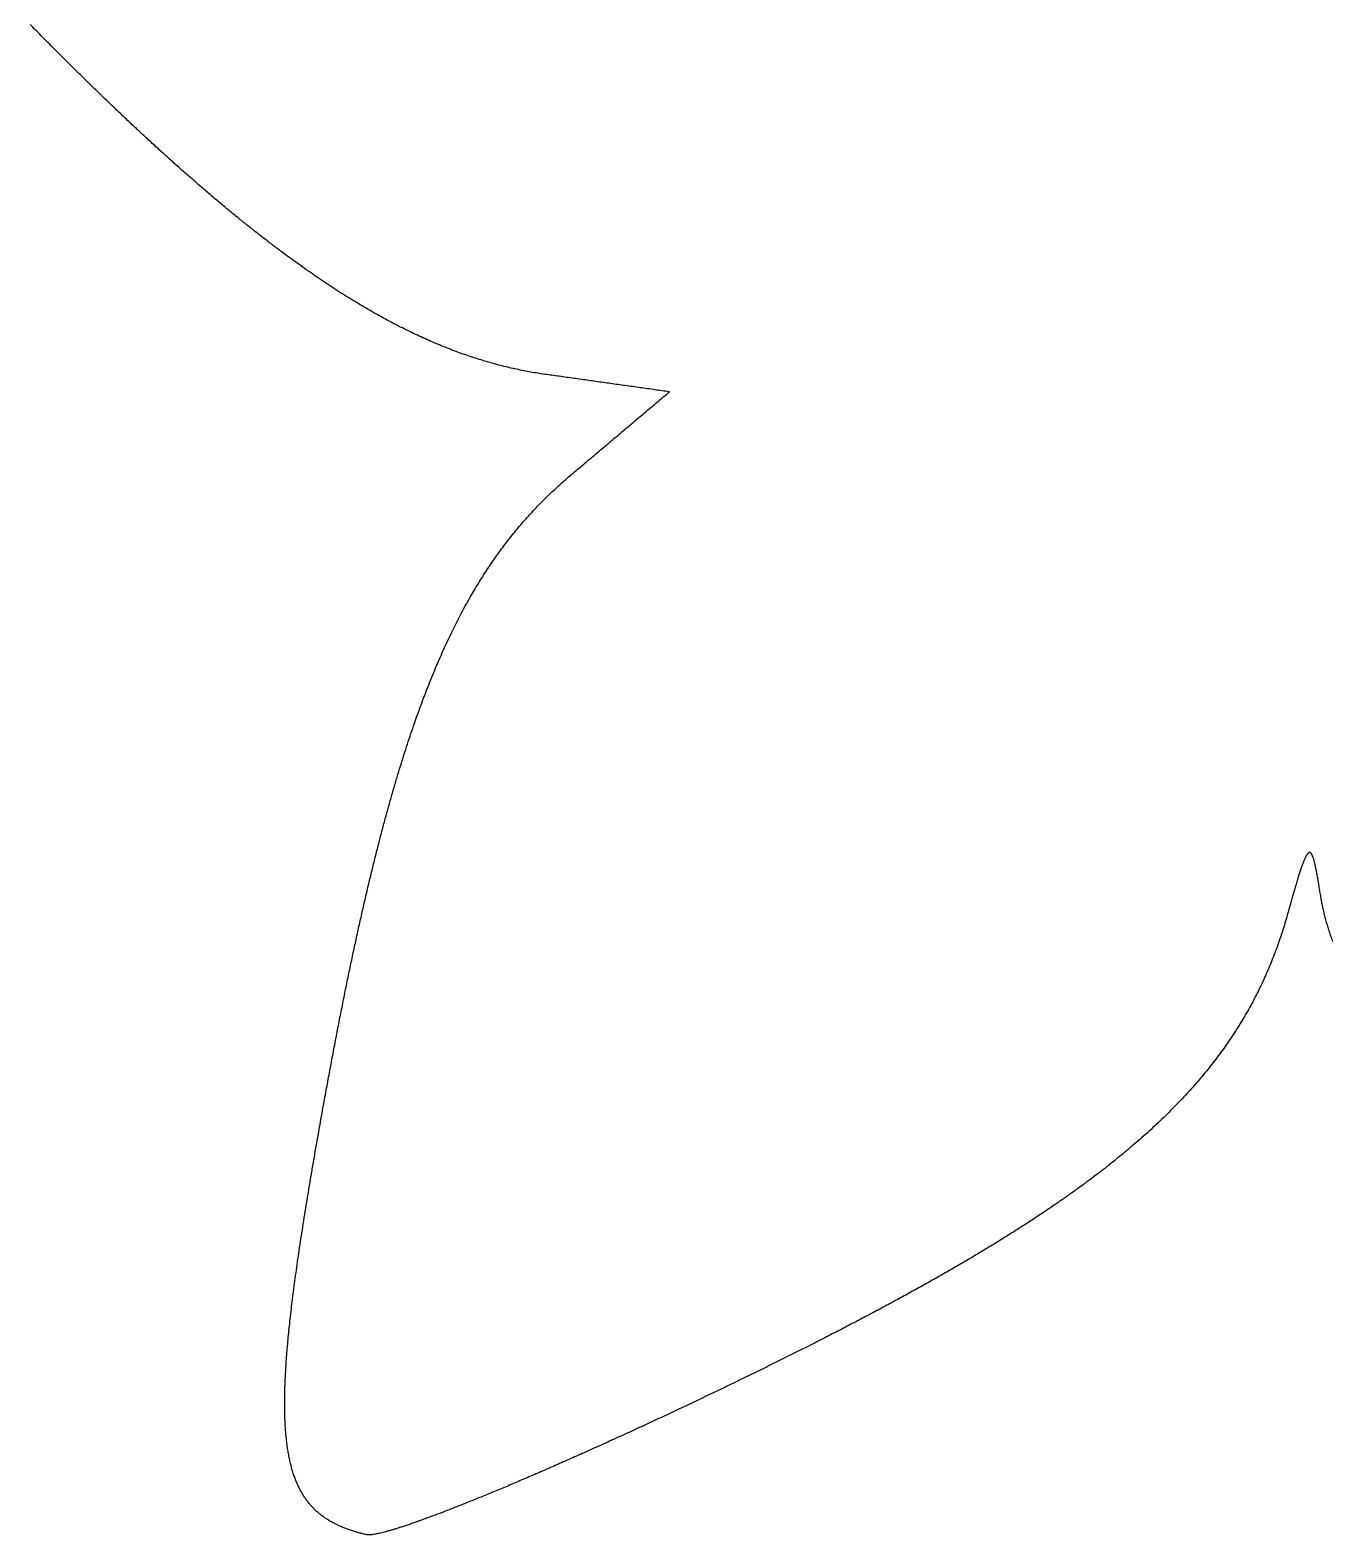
# Model space of a CAD drawing. Extents: x 0.2 to 49.2, y 0.2 to 47.2.
# Drawn here: x 4.56 to 24.72, y 0.65 to 23.95 of the extents above; entities that cross this region are included whole.
import ezdxf

# ---------------------------------------------------------------- set-up
doc = ezdxf.new("R2010")
doc.units = 0
doc.layers.add('Layer_1', color=7, linetype='CONTINUOUS')

msp = doc.modelspace()

# ---------------------------------------------------------------- linework, layer by layer
at = {"layer": 'Layer_1', "color": 7}
msp.add_lwpolyline([(12.942729, 17.070664), (12.966419, 17.090664), (12.990109, 17.110664), (13.013799, 17.130664), (13.037489, 17.150664), (13.061179, 17.170664), (13.084869, 17.190664), (13.108559, 17.210664), (13.132249, 17.230664), (13.155939, 17.250664), (13.179629, 17.270664), (13.203319, 17.290664), (13.227009, 17.310664), (13.250699, 17.330664), (13.274389, 17.350664), (13.298079, 17.370664), (13.321769, 17.390664), (13.345459, 17.410664), (13.369149, 17.430664), (13.392839, 17.450664), (13.416529, 17.470664), (13.440219, 17.490664), (13.463909, 17.510664), (13.487599, 17.530664), (13.511289, 17.550664), (13.534979, 17.570664), (13.558669, 17.590664), (13.582359, 17.610664), (13.606049, 17.630664), (13.629739, 17.650664), (13.653429, 17.670664), (13.677119, 17.690664), (13.700809, 17.710664), (13.724499, 17.730664), (13.748189, 17.750664), (13.771879, 17.770664), (13.795569, 17.790664), (13.819259, 17.810664), (13.842949, 17.830664), (13.866639, 17.850664), (13.890329, 17.870664), (13.914019, 17.890664), (13.937709, 17.910664), (13.961399, 17.930664), (13.985089, 17.950664), (14.008779, 17.970664), (14.032469, 17.990664), (14.056159, 18.010664), (14.079849, 18.030664), (14.103539, 18.050664), (14.127229, 18.070664), (14.150919, 18.090664), (14.174609, 18.110664), (14.198299, 18.130664), (14.221989, 18.150664), (14.245679, 18.170664), (14.269369, 18.190664), (14.293059, 18.210664), (14.316749, 18.230664), (14.340439, 18.250664), (14.364129, 18.270664), (14.387819, 18.290664), (14.411509, 18.310664), (14.435199, 18.330664), (14.458889, 18.350664), (14.430449, 18.354664), (14.402009, 18.358664), (14.373569, 18.362664), (14.345129, 18.366664), (14.316689, 18.370664), (14.288249, 18.374664), (14.259809, 18.378664), (14.231369, 18.382664), (14.202929, 18.386664), (14.174489, 18.390664), (14.146049, 18.394664), (14.117609, 18.398664), (14.089169, 18.402664), (14.060729, 18.406664), (14.032289, 18.410664), (14.003849, 18.414664), (13.975409, 18.418664), (13.946969, 18.422664), (13.918529, 18.426664), (13.890089, 18.430664), (13.861649, 18.434664), (13.833209, 18.438664), (13.804769, 18.442664), (13.776329, 18.446664), (13.747889, 18.450664), (13.719449, 18.454664), (13.691009, 18.458664), (13.662569, 18.462664), (13.634129, 18.466664), (13.605689, 18.470664), (13.577249, 18.474664), (13.548809, 18.478664), (13.520369, 18.482664), (13.491929, 18.486664), (13.463489, 18.490664), (13.435049, 18.494664), (13.406609, 18.498664), (13.378169, 18.502664), (13.349729, 18.506664), (13.321289, 18.510664), (13.292849, 18.514664), (13.264409, 18.518664), (13.235969, 18.522664), (13.207529, 18.526664), (13.179089, 18.530664), (13.150649, 18.534664), (13.122209, 18.538664), (13.093769, 18.542664), (13.065329, 18.546664), (13.036889, 18.550664), (13.008449, 18.554664), (12.980009, 18.558664), (12.951569, 18.562664), (12.923129, 18.566664), (12.894689, 18.570664), (12.866249, 18.574664), (12.837809, 18.578664), (12.809369, 18.582664), (12.780929, 18.586664), (12.752489, 18.590664), (12.724049, 18.594664), (12.695609, 18.598664), (12.667169, 18.602664), (12.638729, 18.606664)], dxfattribs=at)
for points in [[(4.729472, 23.865424), (4.672767, 23.922824), (4.615732, 23.980804), (4.558364, 24.039314)], [(4.898608, 23.694804), (4.842555, 23.751104), (4.786178, 23.808014), (4.729472, 23.865424)], [(5.065802, 23.527424), (5.01039, 23.582724), (4.954661, 23.638474), (4.898608, 23.694804)], [(5.231088, 23.363264), (5.176308, 23.417464), (5.121214, 23.472174), (5.065802, 23.527424)], [(5.394496, 23.202304), (5.340336, 23.255404), (5.285869, 23.309084), (5.231088, 23.363264)], [(5.556059, 23.044524), (5.502509, 23.096624), (5.448656, 23.149184), (5.394496, 23.202304)], [(5.715808, 22.889904), (5.662857, 22.940904), (5.609609, 22.992464), (5.556059, 23.044524)], [(5.873775, 22.738414), (5.821413, 22.788414), (5.768759, 22.838884), (5.715808, 22.889904)], [(6.029992, 22.590034), (5.978208, 22.638934), (5.926137, 22.688434), (5.873775, 22.738414)], [(6.18449, 22.444744), (6.133273, 22.492644), (6.081776, 22.541044), (6.029992, 22.590034)], [(6.337302, 22.302514), (6.286642, 22.349414), (6.235706, 22.396814), (6.18449, 22.444744)], [(6.488458, 22.163344), (6.438345, 22.209244), (6.387961, 22.255644), (6.337302, 22.302514)], [(6.637992, 22.027194), (6.588414, 22.072094), (6.538572, 22.117494), (6.488458, 22.163344)], [(6.785934, 21.894044), (6.736881, 21.937944), (6.687569, 21.982344), (6.637992, 22.027194)], [(6.932317, 21.763884), (6.883779, 21.806784), (6.834987, 21.850184), (6.785934, 21.894044)], [(7.077172, 21.636674), (7.029138, 21.678574), (6.980855, 21.720974), (6.932317, 21.763884)], [(7.220532, 21.512404), (7.172991, 21.553304), (7.125207, 21.594804), (7.077172, 21.636674)], [(7.362427, 21.391044), (7.315369, 21.431044), (7.268073, 21.471444), (7.220532, 21.512404)], [(7.502889, 21.272584), (7.456303, 21.311584), (7.409484, 21.351084), (7.362427, 21.391044)], [(7.641951, 21.156994), (7.595827, 21.195094), (7.549475, 21.233594), (7.502889, 21.272584)], [(7.779645, 21.044264), (7.733972, 21.081364), (7.688076, 21.118964), (7.641951, 21.156994)], [(7.916001, 20.934354), (7.870768, 20.970554), (7.825318, 21.007154), (7.779645, 21.044264)], [(8.051052, 20.827244), (8.006249, 20.862444), (7.961234, 20.898144), (7.916001, 20.934354)], [(8.184829, 20.722924), (8.140445, 20.757224), (8.095855, 20.792024), (8.051052, 20.827244)], [(8.317365, 20.621364), (8.27339, 20.654764), (8.229213, 20.688664), (8.184829, 20.722924)], [(8.448691, 20.522564), (8.405114, 20.555064), (8.36134, 20.587964), (8.317365, 20.621364)], [(8.578838, 20.426464), (8.535648, 20.458064), (8.492267, 20.490064), (8.448691, 20.522564)], [(8.70784, 20.333064), (8.665027, 20.363764), (8.622028, 20.394864), (8.578838, 20.426464)], [(8.835726, 20.242364), (8.793279, 20.272164), (8.750652, 20.302364), (8.70784, 20.333064)], [(8.96253, 20.154264), (8.920439, 20.183164), (8.878173, 20.212564), (8.835726, 20.242364)], [(9.088283, 20.068864), (9.046537, 20.096864), (9.004621, 20.125364), (8.96253, 20.154264)], [(9.213017, 19.986064), (9.171605, 20.013264), (9.130029, 20.040864), (9.088283, 20.068864)], [(9.336763, 19.905764), (9.295675, 19.932064), (9.254428, 19.958864), (9.213017, 19.986064)], [(9.459554, 19.828064), (9.418779, 19.853564), (9.377851, 19.879464), (9.336763, 19.905764)], [(9.581421, 19.752964), (9.540949, 19.777564), (9.500329, 19.802664), (9.459554, 19.828064)], [(9.702395, 19.680364), (9.662215, 19.704164), (9.621892, 19.728364), (9.581421, 19.752964)], [(9.82251, 19.610264), (9.782612, 19.633264), (9.742575, 19.656564), (9.702395, 19.680364)], [(9.941795, 19.542664), (9.902165, 19.564764), (9.862408, 19.587364), (9.82251, 19.610264)], [(10.060284, 19.477464), (10.020914, 19.498764), (9.981424, 19.520464), (9.941795, 19.542664)], [(10.178008, 19.414764), (10.138888, 19.435264), (10.099648, 19.456164), (10.060284, 19.477464)], [(10.294999, 19.354464), (10.256119, 19.374164), (10.217129, 19.394264), (10.178008, 19.414764)], [(10.411289, 19.296564), (10.372639, 19.315464), (10.333879, 19.334764), (10.294999, 19.354464)], [(10.526909, 19.240964), (10.488479, 19.259064), (10.449939, 19.277664), (10.411289, 19.296564)], [(10.641891, 19.187764), (10.603671, 19.205064), (10.565341, 19.222864), (10.526909, 19.240964)], [(10.756267, 19.136864), (10.718237, 19.153464), (10.680117, 19.170364), (10.641891, 19.187764)], [(10.870069, 19.088264), (10.832229, 19.104064), (10.794299, 19.120264), (10.756267, 19.136864)], [(10.983328, 19.041964), (10.945658, 19.056964), (10.907908, 19.072464), (10.870069, 19.088264)], [(11.096076, 18.997964), (11.058576, 19.012264), (11.020996, 19.026964), (10.983328, 19.041964)], [(11.208346, 18.956164), (11.170996, 18.969764), (11.133576, 18.983664), (11.096076, 18.997964)], [(11.320168, 18.916564), (11.282968, 18.929364), (11.245688, 18.942564), (11.208346, 18.956164)], [(11.431575, 18.879164), (11.394505, 18.891264), (11.357375, 18.903764), (11.320168, 18.916564)], [(11.542599, 18.843964), (11.505649, 18.855364), (11.468649, 18.867064), (11.431575, 18.879164)], [(11.653271, 18.810864), (11.616431, 18.821564), (11.579551, 18.832564), (11.542599, 18.843964)], [(11.763622, 18.779964), (11.726892, 18.789964), (11.690102, 18.800264), (11.653271, 18.810864)], [(11.873686, 18.751164), (11.837046, 18.760164), (11.800356, 18.770064), (11.763622, 18.779964)], [(11.983493, 18.724464), (11.946933, 18.733464), (11.910333, 18.741964), (11.873686, 18.751164)], [(12.093075, 18.699764), (12.056585, 18.707764), (12.020055, 18.715864), (11.983493, 18.724464)], [(12.202465, 18.677164), (12.166025, 18.684164), (12.129565, 18.691964), (12.093075, 18.699764)], [(12.311693, 18.656564), (12.275303, 18.663564), (12.238903, 18.669964), (12.202465, 18.677164)], [(12.420792, 18.637964), (12.384442, 18.643964), (12.348082, 18.650064), (12.311693, 18.656564)], [(12.529793, 18.621364), (12.493473, 18.626364), (12.457143, 18.632164), (12.420792, 18.637964)], [(12.638729, 18.606664), (12.602429, 18.611664), (12.566119, 18.615664), (12.529793, 18.621364)], [(12.854519, 16.994864), (12.883689, 17.020364), (12.913089, 17.045564), (12.942729, 17.070664)], [(12.598109, 16.759664), (12.625929, 16.786564), (12.653979, 16.813164), (12.682239, 16.839464)], [(12.682239, 16.839464), (12.710499, 16.865864), (12.738989, 16.891964), (12.767699, 16.917864)], [(12.767699, 16.917864), (12.796409, 16.943764), (12.825349, 16.969464), (12.854519, 16.994864)], [(12.353459, 16.510964), (12.380019, 16.539364), (12.406779, 16.567564), (12.433749, 16.595464)], [(12.433749, 16.595464), (12.460719, 16.623364), (12.487899, 16.650964), (12.515289, 16.678364)], [(12.515289, 16.678364), (12.542679, 16.705764), (12.570289, 16.732864), (12.598109, 16.759664)], [(12.119879, 16.247164), (12.145239, 16.277364), (12.170799, 16.307264), (12.196549, 16.336864)], [(12.196549, 16.336864), (12.222299, 16.366464), (12.248249, 16.395764), (12.274399, 16.424764)], [(12.274399, 16.424764), (12.300549, 16.453764), (12.326899, 16.482464), (12.353459, 16.510964)], [(11.969969, 16.062064), (11.994579, 16.093564), (12.019379, 16.124764), (12.044359, 16.155564)], [(12.044359, 16.155564), (12.069339, 16.186464), (12.094519, 16.216964), (12.119879, 16.247164)], [(11.753309, 15.768964), (11.776859, 15.802564), (11.800569, 15.835864), (11.824469, 15.868764)], [(11.824469, 15.868764), (11.848359, 15.901664), (11.872429, 15.934264), (11.896679, 15.966464)], [(11.896679, 15.966464), (11.920929, 15.998664), (11.945349, 16.030564), (11.969969, 16.062064)], [(11.614049, 15.562644), (11.636929, 15.597744), (11.659969, 15.632544), (11.683179, 15.666944)], [(11.683179, 15.666944), (11.706389, 15.701344), (11.729759, 15.735344), (11.753309, 15.768964)], [(11.478689, 15.346924), (11.500939, 15.383724), (11.523339, 15.420024), (11.545889, 15.455984)], [(11.545889, 15.455984), (11.568449, 15.491984), (11.591169, 15.527484), (11.614049, 15.562644)], [(11.347029, 15.121274), (11.368679, 15.159774), (11.390469, 15.197774), (11.412409, 15.235374)], [(11.412409, 15.235374), (11.434349, 15.272974), (11.456449, 15.310174), (11.478689, 15.346924)], [(11.218859, 14.885174), (11.239939, 14.925474), (11.261159, 14.965274), (11.282519, 15.004564)], [(11.282519, 15.004564), (11.303879, 15.043964), (11.325379, 15.082864), (11.347029, 15.121274)], [(11.093979, 14.638084), (11.114529, 14.680184), (11.135209, 14.721884), (11.156019, 14.763034)], [(11.156019, 14.763034), (11.176829, 14.804234), (11.197779, 14.844934), (11.218859, 14.885174)], [(10.972179, 14.379464), (10.992229, 14.423564), (11.012409, 14.467164), (11.032709, 14.510244)], [(11.032709, 14.510244), (11.053009, 14.553344), (11.073429, 14.595944), (11.093979, 14.638084)], [(10.853259, 14.108794), (10.872849, 14.154994), (10.892549, 14.200594), (10.912369, 14.245674)], [(10.912369, 14.245674), (10.932189, 14.290774), (10.952119, 14.335374), (10.972179, 14.379464)], [(10.794819, 13.968774), (10.814189, 14.015974), (10.833669, 14.062674), (10.853259, 14.108794)], [(10.679839, 13.679024), (10.698799, 13.728424), (10.717859, 13.777224), (10.737019, 13.825534)], [(10.737019, 13.825534), (10.756179, 13.873834), (10.775449, 13.921534), (10.794819, 13.968774)], [(10.567229, 13.375884), (10.585809, 13.427584), (10.604489, 13.478644), (10.623249, 13.529154)], [(10.623249, 13.529154), (10.642019, 13.579654), (10.660879, 13.629624), (10.679839, 13.679024)], [(10.511749, 13.219124), (10.530159, 13.271924), (10.548649, 13.324214), (10.567229, 13.375884)], [(10.402299, 12.894914), (10.420379, 12.950214), (10.438539, 13.004794), (10.456779, 13.058824)], [(10.456779, 13.058824), (10.475019, 13.112824), (10.493339, 13.166294), (10.511749, 13.219124)], [(10.348289, 12.727324), (10.366219, 12.783824), (10.384219, 12.839664), (10.402299, 12.894914)], [(10.294709, 12.555984), (10.312499, 12.613684), (10.330359, 12.670834), (10.348289, 12.727324)], [(10.188779, 12.201804), (10.206309, 12.262104), (10.223899, 12.321804), (10.241549, 12.380834)], [(10.241549, 12.380834), (10.259199, 12.439834), (10.276919, 12.498234), (10.294709, 12.555984)], [(10.136369, 12.018824), (10.153779, 12.080524), (10.171249, 12.141474), (10.188779, 12.201804)], [(10.084299, 11.831844), (10.101599, 11.894844), (10.118959, 11.957174), (10.136369, 12.018824)], [(10.032539, 11.640774), (10.049749, 11.705174), (10.066999, 11.768834), (10.084299, 11.831844)], [(9.929839, 11.246144), (9.946869, 11.313344), (9.963939, 11.379804), (9.981059, 11.445564)], [(9.981059, 11.445564), (9.998169, 11.511364), (10.015329, 11.576404), (10.032539, 11.640774)], [(9.878856, 11.042454), (9.895814, 11.111054), (9.912807, 11.178964), (9.929839, 11.246144)], [(24.334264, 11.187454), (24.331964, 11.184454), (24.329664, 11.180454), (24.327264, 11.176854)], [(24.341064, 11.196454), (24.338864, 11.193454), (24.336564, 11.190454), (24.334264, 11.187454)], [(24.347664, 11.203454), (24.345464, 11.201454), (24.343264, 11.198454), (24.341064, 11.196454)], [(24.354164, 11.209454), (24.352064, 11.207454), (24.349864, 11.205454), (24.347664, 11.203454)], [(24.360464, 11.213454), (24.358364, 11.212454), (24.356264, 11.211454), (24.354164, 11.209454)], [(24.366664, 11.215454), (24.364664, 11.214884), (24.362564, 11.214454), (24.360464, 11.213454)], [(24.372764, 11.216344), (24.370764, 11.216314), (24.368764, 11.216014), (24.366664, 11.215454)], [(24.378664, 11.215634), (24.376664, 11.216134), (24.374764, 11.216374), (24.372764, 11.216344)], [(24.384464, 11.213634), (24.382564, 11.214634), (24.380564, 11.215634), (24.378664, 11.215634)], [(24.390164, 11.209634), (24.388264, 11.211634), (24.386364, 11.212634), (24.384464, 11.213634)], [(24.395864, 11.204634), (24.393964, 11.206634), (24.392064, 11.208634), (24.390164, 11.209634)], [(24.401464, 11.197634), (24.399664, 11.200634), (24.397764, 11.202634), (24.395864, 11.204634)], [(24.406964, 11.188634), (24.405164, 11.191634), (24.403264, 11.194634), (24.401464, 11.197634)], [(24.412464, 11.178434), (24.410664, 11.182434), (24.408864, 11.185434), (24.406964, 11.188634)], [(9.828082, 10.834404), (9.844975, 10.904504), (9.861898, 10.973834), (9.878856, 11.042454)], [(24.244564, 10.979354), (24.241364, 10.970354), (24.238064, 10.960354), (24.234764, 10.950354)], [(24.254064, 11.006654), (24.250964, 10.997654), (24.247764, 10.988754), (24.244564, 10.979354)], [(24.263264, 11.032254), (24.260264, 11.024254), (24.257164, 11.015454), (24.254064, 11.006654)], [(24.272164, 11.056154), (24.269264, 11.048154), (24.266264, 11.040454), (24.263264, 11.032254)], [(24.280764, 11.078354), (24.277964, 11.071354), (24.275064, 11.063854), (24.272164, 11.056154)], [(24.289064, 11.098954), (24.286364, 11.091954), (24.283564, 11.085554), (24.280764, 11.078354)], [(24.297164, 11.117854), (24.294464, 11.111854), (24.291764, 11.105554), (24.289064, 11.098954)], [(24.305064, 11.135054), (24.302464, 11.130054), (24.299864, 11.123854), (24.297164, 11.117854)], [(24.312664, 11.150654), (24.310164, 11.145654), (24.307664, 11.140554), (24.305064, 11.135054)], [(24.320064, 11.164554), (24.317664, 11.160554), (24.315164, 11.155554), (24.312664, 11.150654)], [(24.327264, 11.176854), (24.324864, 11.172854), (24.322464, 11.168854), (24.320064, 11.164554)], [(24.417864, 11.166634), (24.416064, 11.170634), (24.414264, 11.174634), (24.412464, 11.178434)], [(24.423264, 11.153334), (24.421464, 11.158334), (24.419664, 11.162334), (24.417864, 11.166634)], [(24.428664, 11.138434), (24.426864, 11.143434), (24.425064, 11.148634), (24.423264, 11.153334)], [(24.434064, 11.122034), (24.432264, 11.128034), (24.430464, 11.133234), (24.428664, 11.138434)], [(24.439464, 11.104134), (24.437664, 11.110134), (24.435864, 11.116334), (24.434064, 11.122034)], [(24.444864, 11.084634), (24.443064, 11.091634), (24.441264, 11.097834), (24.439464, 11.104134)], [(24.450264, 11.063634), (24.448464, 11.070634), (24.446664, 11.077934), (24.444864, 11.084634)], [(24.455664, 11.041134), (24.453864, 11.049134), (24.452064, 11.056434), (24.450264, 11.063634)], [(24.461164, 11.017134), (24.459364, 11.025134), (24.457464, 11.033434), (24.455664, 11.041134)], [(24.466664, 10.991534), (24.464764, 11.000534), (24.462964, 11.008834), (24.461164, 11.017134)], [(24.472264, 10.964434), (24.470364, 10.973434), (24.468564, 10.982734), (24.466664, 10.991534)], [(24.477964, 10.935934), (24.476064, 10.945934), (24.474164, 10.955234), (24.472264, 10.964434)], [(9.777492, 10.621954), (9.794328, 10.693554), (9.81119, 10.764324), (9.828082, 10.834404)], [(24.169224, 10.740354), (24.165224, 10.726954), (24.161124, 10.713254), (24.157034, 10.699254)], [(24.181034, 10.779654), (24.177134, 10.766854), (24.173234, 10.753754), (24.169224, 10.740354)], [(24.192474, 10.817254), (24.188674, 10.805054), (24.184874, 10.792454), (24.181034, 10.779654)], [(24.203554, 10.853154), (24.199954, 10.841454), (24.196254, 10.829554), (24.192474, 10.817254)], [(24.214294, 10.887254), (24.210794, 10.876154), (24.207194, 10.864754), (24.203554, 10.853154)], [(24.224694, 10.919654), (24.221294, 10.909154), (24.217794, 10.898354), (24.214294, 10.887254)], [(24.234764, 10.950354), (24.231464, 10.940354), (24.228064, 10.930154), (24.224694, 10.919654)], [(24.483764, 10.905934), (24.481864, 10.916234), (24.479864, 10.926234), (24.477964, 10.935934)], [(24.489664, 10.874434), (24.487664, 10.885134), (24.485764, 10.895734), (24.483764, 10.905934)], [(24.495664, 10.841434), (24.493664, 10.852734), (24.491664, 10.863734), (24.489664, 10.874434)], [(24.501764, 10.806934), (24.499664, 10.818634), (24.497664, 10.830134), (24.495664, 10.841434)], [(24.507964, 10.770934), (24.505864, 10.783134), (24.503764, 10.795134), (24.501764, 10.806934)], [(24.514364, 10.733534), (24.512264, 10.746234), (24.510064, 10.758734), (24.507964, 10.770934)], [(24.520864, 10.694634), (24.518664, 10.707834), (24.516464, 10.720834), (24.514364, 10.733534)], [(9.72706, 10.405024), (9.743847, 10.478124), (9.760657, 10.550394), (9.777492, 10.621954)], [(24.104224, 10.517454), (24.099524, 10.501154), (24.094824, 10.484554), (24.089964, 10.467654)], [(24.118054, 10.565554), (24.113554, 10.549854), (24.108954, 10.533754), (24.104224, 10.517454)], [(24.131454, 10.611854), (24.127054, 10.596754), (24.122554, 10.581254), (24.118054, 10.565554)], [(24.144444, 10.656454), (24.140144, 10.641854), (24.135844, 10.627054), (24.131454, 10.611854)], [(24.157034, 10.699254), (24.152934, 10.685254), (24.148734, 10.671054), (24.144444, 10.656454)], [(24.527564, 10.654334), (24.525264, 10.668034), (24.523064, 10.681434), (24.520864, 10.694634)], [(24.534464, 10.612534), (24.532164, 10.626734), (24.529864, 10.640634), (24.527564, 10.654334)], [(24.541464, 10.569334), (24.539064, 10.583934), (24.536764, 10.598334), (24.534464, 10.612534)], [(24.548664, 10.524734), (24.546264, 10.539834), (24.543764, 10.554734), (24.541464, 10.569334)], [(24.561254, 10.452734), (24.556754, 10.476934), (24.552554, 10.500934), (24.548664, 10.524734)], [(9.67676, 10.183544), (9.693507, 10.258144), (9.710273, 10.331954), (9.72706, 10.405024)], [(24.044444, 10.307454), (24.039144, 10.288754), (24.033784, 10.269754), (24.028334, 10.250454)], [(24.060084, 10.362654), (24.054984, 10.344554), (24.049734, 10.326154), (24.044444, 10.307454)], [(24.075254, 10.416054), (24.070254, 10.398554), (24.065224, 10.380754), (24.060084, 10.362654)], [(24.089964, 10.467654), (24.085164, 10.450754), (24.080264, 10.433554), (24.075254, 10.416054)], [(24.575884, 10.379634), (24.570684, 10.404234), (24.565784, 10.428534), (24.561254, 10.452734)], [(24.592534, 10.305434), (24.586634, 10.330334), (24.581104, 10.355134), (24.575884, 10.379634)], [(24.611164, 10.230134), (24.604664, 10.255434), (24.598414, 10.280534), (24.592534, 10.305434)], [(9.626567, 9.957454), (9.643283, 10.033554), (9.660013, 10.108954), (9.67676, 10.183544)], [(23.991664, 10.124834), (23.979114, 10.083134), (23.966224, 10.041734), (23.953004, 10.000524)], [(24.028334, 10.250454), (24.016434, 10.208354), (24.004214, 10.166454), (23.991664, 10.124834)], [(24.631744, 10.153834), (24.624544, 10.179434), (24.617704, 10.204934), (24.611164, 10.230134)], [(24.654244, 10.076534), (24.646444, 10.102434), (24.638924, 10.128234), (24.631744, 10.153834)], [(24.678634, 9.998234), (24.670234, 10.024434), (24.662064, 10.050534), (24.654244, 10.076534)], [(9.576455, 9.726694), (9.593148, 9.804394), (9.609851, 9.881324), (9.626567, 9.957454)], [(23.912314, 9.877474), (23.898404, 9.836674), (23.884144, 9.796074), (23.869534, 9.755644)], [(23.953004, 10.000524), (23.939784, 9.959324), (23.926224, 9.918324), (23.912314, 9.877474)], [(24.704874, 9.919134), (24.695774, 9.945634), (24.687074, 9.972034), (24.678634, 9.998234)], [(24.732934, 9.839134), (24.723234, 9.865934), (24.713924, 9.892534), (24.704874, 9.919134)], [(9.526399, 9.491184), (9.543078, 9.570484), (9.559762, 9.648984), (9.576455, 9.726694)], [(23.824624, 9.635004), (23.809294, 9.595004), (23.793594, 9.555104), (23.777524, 9.515494)], [(23.869534, 9.755644), (23.854924, 9.715244), (23.839954, 9.675044), (23.824624, 9.635004)], [(9.476373, 9.250874), (9.493046, 9.331774), (9.50972, 9.411884), (9.526399, 9.491184)], [(23.728194, 9.397084), (23.711374, 9.357784), (23.694164, 9.318684), (23.676574, 9.279724)], [(23.777524, 9.515494), (23.761454, 9.475794), (23.745014, 9.436394), (23.728194, 9.397084)], [(9.426352, 9.005674), (9.443028, 9.088274), (9.4597, 9.169954), (9.476373, 9.250874)], [(23.622614, 9.163374), (23.604234, 9.124774), (23.585454, 9.086274), (23.566274, 9.047984)], [(23.676574, 9.279724), (23.658984, 9.240824), (23.640994, 9.202024), (23.622614, 9.163374)], [(9.37631, 8.755544), (9.392997, 8.839744), (9.409676, 8.923124), (9.426352, 9.005674)], [(23.507494, 8.933524), (23.487484, 8.895524), (23.467074, 8.857624), (23.446224, 8.819934)], [(23.566274, 9.047984), (23.547084, 9.009684), (23.527494, 8.971484), (23.507494, 8.933524)], [(9.326222, 8.500394), (9.342928, 8.586294), (9.359623, 8.671334), (9.37631, 8.755544)], [(23.382414, 8.707194), (23.360714, 8.669794), (23.338584, 8.632394), (23.316024, 8.595244)], [(23.446224, 8.819934), (23.425384, 8.782234), (23.404114, 8.744634), (23.382414, 8.707194)], [(9.276062, 8.240174), (9.292797, 8.327774), (9.309515, 8.414504), (9.326222, 8.500394)], [(23.246994, 8.484044), (23.223534, 8.447044), (23.199634, 8.410244), (23.175274, 8.373554)], [(23.316024, 8.595244), (23.293454, 8.558044), (23.270454, 8.520944), (23.246994, 8.484044)], [(9.225805, 7.974804), (9.242577, 8.064104), (9.259328, 8.152574), (9.276062, 8.240174)], [(23.100814, 8.263724), (23.075534, 8.227224), (23.049784, 8.190824), (23.023564, 8.154524)], [(23.175274, 8.373554), (23.150914, 8.336854), (23.126094, 8.300254), (23.100814, 8.263724)], [(9.175425, 7.704234), (9.192242, 7.795334), (9.209034, 7.885484), (9.225805, 7.974804)], [(22.860494, 7.937824), (22.832344, 7.901924), (22.803714, 7.866024), (22.774574, 7.830234)], [(22.943474, 8.045904), (22.916304, 8.009804), (22.888644, 7.973804), (22.860494, 7.937824)], [(23.023564, 8.154524), (22.997344, 8.118224), (22.970654, 8.082024), (22.943474, 8.045904)], [(9.124896, 7.428384), (9.141766, 7.521184), (9.158608, 7.613164), (9.175425, 7.704234)], [(22.685664, 7.723104), (22.655524, 7.687504), (22.624874, 7.651904), (22.593714, 7.616374)], [(22.774574, 7.830234), (22.745434, 7.794434), (22.715804, 7.758734), (22.685664, 7.723104)], [(22.498674, 7.510014), (22.466474, 7.474614), (22.433744, 7.439314), (22.400494, 7.403974)], [(22.593714, 7.616374), (22.562554, 7.580874), (22.530874, 7.545374), (22.498674, 7.510014)], [(9.074193, 7.147184), (9.091126, 7.241784), (9.108025, 7.335544), (9.124896, 7.428384)], [(22.299121, 7.298224), (22.264791, 7.263024), (22.229921, 7.227824), (22.194505, 7.192704)], [(22.400494, 7.403974), (22.367234, 7.368674), (22.333444, 7.333474), (22.299121, 7.298224)], [(9.023291, 6.860584), (9.040294, 6.956984), (9.05726, 7.052554), (9.074193, 7.147184)], [(22.086597, 7.087384), (22.050077, 7.052284), (22.012997, 7.017284), (21.975347, 6.982214)], [(22.194505, 7.192704), (22.159085, 7.157604), (22.123125, 7.122504), (22.086597, 7.087384)], [(8.984499, 6.639204), (8.997191, 6.712104), (9.010123, 6.785894), (9.023291, 6.860584)], [(21.742617, 6.772154), (21.702677, 6.737154), (21.662147, 6.702154), (21.621036, 6.667184)], [(21.860703, 6.877154), (21.821913, 6.842154), (21.782563, 6.807154), (21.742617, 6.772154)], [(21.975347, 6.982214), (21.937697, 6.947214), (21.899487, 6.912114), (21.860703, 6.877154)], [(8.947139, 6.423164), (8.959353, 6.494264), (8.971807, 6.566304), (8.984499, 6.639204)], [(21.495912, 6.562194), (21.453612, 6.527194), (21.410702, 6.492194), (21.367193, 6.457144)], [(21.621036, 6.667184), (21.579926, 6.632184), (21.538216, 6.597184), (21.495912, 6.562194)], [(8.911219, 6.212404), (8.922951, 6.281804), (8.934925, 6.352034), (8.947139, 6.423164)], [(21.23483, 6.351994), (21.1901, 6.316894), (21.14475, 6.281794), (21.098772, 6.246694)], [(21.367193, 6.457144), (21.323683, 6.422144), (21.279563, 6.387044), (21.23483, 6.351994)], [(8.876748, 6.006844), (8.887996, 6.074544), (8.899487, 6.143024), (8.911219, 6.212404)], [(20.958969, 6.141194), (20.911739, 6.105994), (20.863869, 6.070794), (20.81537, 6.035474)], [(21.098772, 6.246694), (21.052802, 6.211594), (21.006202, 6.176394), (20.958969, 6.141194)], [(8.843733, 5.806434), (8.854494, 5.872434), (8.8655, 5.939194), (8.876748, 6.006844)], [(20.667925, 5.929464), (20.618135, 5.894064), (20.567686, 5.858664), (20.516585, 5.823144)], [(20.81537, 6.035474), (20.76687, 6.000174), (20.71772, 5.964874), (20.667925, 5.929464)], [(8.782105, 5.420764), (8.791885, 5.483364), (8.801911, 5.546824), (8.812183, 5.611094)], [(8.812183, 5.611094), (8.822455, 5.675394), (8.832972, 5.740484), (8.843733, 5.806434)], [(20.202014, 5.609374), (20.148244, 5.573574), (20.093806, 5.537774), (20.038683, 5.501844)], [(20.361297, 5.716464), (20.308877, 5.680864), (20.25578, 5.645164), (20.202014, 5.609374)], [(20.516585, 5.823144), (20.465485, 5.787644), (20.413723, 5.752044), (20.361297, 5.716464)], [(8.753508, 5.235374), (8.762788, 5.296374), (8.772326, 5.358144), (8.782105, 5.420764)], [(19.871254, 5.393824), (19.814754, 5.357724), (19.757567, 5.321524), (19.699678, 5.285264)], [(20.038683, 5.501844), (19.983563, 5.465944), (19.927752, 5.429944), (19.871254, 5.393824)], [(8.7264, 5.054844), (8.73519, 5.114244), (8.744224, 5.174384), (8.753508, 5.235374)], [(19.523904, 5.176134), (19.464604, 5.139634), (19.404603, 5.103034), (19.343882, 5.066384)], [(19.699678, 5.285264), (19.641788, 5.248964), (19.583201, 5.212564), (19.523904, 5.176134)], [(8.700788, 4.879124), (8.709078, 4.936924), (8.717613, 4.995474), (8.7264, 5.054844)], [(19.159561, 4.955974), (19.097401, 4.919074), (19.034511, 4.881974), (18.970891, 4.844854)], [(19.343882, 5.066384), (19.283162, 5.029684), (19.221723, 4.992884), (19.159561, 4.955974)], [(8.654087, 4.541824), (8.661367, 4.596524), (8.668897, 4.651934), (8.676681, 4.708144)], [(8.676681, 4.708144), (8.684461, 4.764344), (8.692501, 4.821344), (8.700788, 4.879124)], [(18.777821, 4.732994), (18.712731, 4.695594), (18.646889, 4.657994), (18.580303, 4.620334)], [(18.970891, 4.844854), (18.907271, 4.807654), (18.842917, 4.770454), (18.777821, 4.732994)], [(8.633014, 4.380114), (8.639784, 4.433314), (8.646809, 4.487164), (8.654087, 4.541824)], [(18.378284, 4.506854), (18.310194, 4.468854), (18.241335, 4.430754), (18.171715, 4.392494)], [(18.580303, 4.620334), (18.513713, 4.582634), (18.446379, 4.544834), (18.378284, 4.506854)], [(8.595461, 4.070224), (8.601211, 4.120424), (8.607209, 4.171294), (8.613469, 4.222934)], [(8.613469, 4.222934), (8.619729, 4.274534), (8.626243, 4.326974), (8.633014, 4.380114)], [(17.960545, 4.277214), (17.889385, 4.238614), (17.817446, 4.199914), (17.744725, 4.160974)], [(18.171715, 4.392494), (18.102095, 4.354194), (18.031708, 4.315794), (17.960545, 4.277214)], [(8.578999, 3.921904), (8.584229, 3.970604), (8.589716, 4.020004), (8.595461, 4.070224)], [(17.524204, 4.043734), (17.449904, 4.004434), (17.374819, 3.965034), (17.298931, 3.925444)], [(17.744725, 4.160974), (17.672005, 4.122074), (17.5985, 4.082974), (17.524204, 4.043734)], [(8.550741, 3.638204), (8.554931, 3.684104), (8.559381, 3.730604), (8.564089, 3.777924)], [(8.564089, 3.777924), (8.568799, 3.825224), (8.573769, 3.873224), (8.578999, 3.921904)], [(17.068856, 3.806064), (16.991356, 3.766064), (16.913052, 3.725964), (16.833929, 3.685544)], [(17.298931, 3.925444), (17.223041, 3.885844), (17.146354, 3.846044), (17.068856, 3.806064)], [(8.52876, 3.371284), (8.5319, 3.414384), (8.5353, 3.458184), (8.538962, 3.502684)], [(8.538962, 3.502684), (8.542622, 3.547184), (8.546552, 3.592384), (8.550741, 3.638204)], [(16.5941, 3.563864), (16.51333, 3.523064), (16.431743, 3.482164), (16.349318, 3.440954)], [(16.833929, 3.685544), (16.754809, 3.645144), (16.674866, 3.604644), (16.5941, 3.563864)], [(8.52014, 3.243954), (8.52275, 3.285754), (8.52562, 3.328154), (8.52876, 3.371284)], [(16.099533, 3.316794), (16.015433, 3.275194), (15.930489, 3.233394), (15.844695, 3.191324)], [(16.349318, 3.440954), (16.266898, 3.399754), (16.183634, 3.358354), (16.099533, 3.316794)], [(8.5077, 3.001204), (8.50924, 3.040404), (8.51105, 3.080204), (8.51312, 3.120614)], [(8.51312, 3.120614), (8.51519, 3.161114), (8.51754, 3.202214), (8.52014, 3.243954)], [(15.584753, 3.064504), (15.539683, 3.042604), (15.494683, 3.020804), (15.449758, 2.999104)], [(15.844695, 3.191324), (15.758905, 3.149324), (15.672257, 3.107024), (15.584753, 3.064504)], [(8.50169, 2.773884), (8.502151, 2.810484), (8.50288, 2.847784), (8.50389, 2.885644)], [(8.50389, 2.885644), (8.50489, 2.923544), (8.50616, 2.962044), (8.5077, 3.001204)], [(15.047563, 2.805804), (15.003143, 2.784604), (14.958813, 2.763504), (14.914585, 2.742404)], [(15.181116, 2.869704), (15.136506, 2.848304), (15.091986, 2.827004), (15.047563, 2.805804)], [(15.315197, 2.934104), (15.270417, 2.912504), (15.225727, 2.891104), (15.181116, 2.869704)], [(15.449758, 2.999104), (15.404828, 2.977404), (15.359978, 2.955704), (15.315197, 2.934104)], [(8.50112, 2.665844), (8.501038, 2.701244), (8.501228, 2.737244), (8.50169, 2.773884)], [(8.50218, 2.561464), (8.501552, 2.595664), (8.501198, 2.630464), (8.50112, 2.665844)], [(14.650536, 2.617304), (14.606756, 2.596604), (14.563096, 2.576104), (14.51956, 2.555604)], [(14.782227, 2.679604), (14.738217, 2.658704), (14.694317, 2.638004), (14.650536, 2.617304)], [(14.914585, 2.742404), (14.870355, 2.721404), (14.826235, 2.700404), (14.782227, 2.679604)], [(8.50489, 2.460674), (8.50371, 2.493674), (8.50281, 2.527274), (8.50218, 2.561464)], [(8.50924, 2.363374), (8.50751, 2.395174), (8.50606, 2.427674), (8.50489, 2.460674)], [(8.51525, 2.269574), (8.51297, 2.300274), (8.51097, 2.331574), (8.50924, 2.363374)], [(14.131381, 2.374504), (14.088681, 2.354704), (14.046121, 2.335004), (14.003727, 2.315404)], [(14.259936, 2.434204), (14.216936, 2.414204), (14.174086, 2.394304), (14.131381, 2.374504)], [(14.389344, 2.494604), (14.346074, 2.474404), (14.302934, 2.454204), (14.259936, 2.434204)], [(14.51956, 2.555604), (14.47602, 2.535204), (14.43262, 2.514804), (14.389344, 2.494604)], [(8.52293, 2.179174), (8.52009, 2.208774), (8.51753, 2.238874), (8.51525, 2.269574)], [(8.53228, 2.092074), (8.52888, 2.120574), (8.52577, 2.149574), (8.52293, 2.179174)], [(13.626635, 2.142404), (13.585255, 2.123604), (13.544055, 2.104804), (13.503049, 2.086204)], [(13.751307, 2.199304), (13.709577, 2.180204), (13.668017, 2.161204), (13.626635, 2.142404)], [(13.87702, 2.257004), (13.83495, 2.237704), (13.79304, 2.218404), (13.751307, 2.199304)], [(14.003727, 2.315404), (13.961327, 2.295804), (13.919097, 2.276404), (13.87702, 2.257004)], [(8.543313, 2.008174), (8.539353, 2.035574), (8.535673, 2.063574), (8.53228, 2.092074)], [(8.556036, 1.927474), (8.551516, 1.953874), (8.547276, 1.980774), (8.543313, 2.008174)], [(8.570457, 1.849874), (8.565367, 1.875274), (8.560557, 1.901074), (8.556036, 1.927474)], [(13.020511, 1.869404), (12.981141, 1.851904), (12.941981, 1.834504), (12.903061, 1.817304)], [(13.139282, 1.922404), (13.099482, 1.904604), (13.059882, 1.886904), (13.020511, 1.869404)], [(13.259326, 1.976204), (13.219106, 1.958104), (13.179086, 1.940204), (13.139282, 1.922404)], [(13.380598, 2.030804), (13.339978, 2.012504), (13.299548, 1.994204), (13.259326, 1.976204)], [(13.503049, 2.086204), (13.462039, 2.067604), (13.421219, 2.049104), (13.380598, 2.030804)], [(8.586584, 1.775374), (8.580924, 1.799674), (8.575548, 1.824574), (8.570457, 1.849874)], [(8.604425, 1.703874), (8.598195, 1.727274), (8.592245, 1.751074), (8.586584, 1.775374)], [(8.623988, 1.635274), (8.617178, 1.657674), (8.610659, 1.680574), (8.604425, 1.703874)], [(8.645281, 1.569474), (8.637891, 1.590974), (8.630797, 1.612874), (8.623988, 1.635274)], [(12.559098, 1.666104), (12.521608, 1.649804), (12.484368, 1.633604), (12.447395, 1.617604)], [(12.672307, 1.715604), (12.634327, 1.699004), (12.596587, 1.682504), (12.559098, 1.666104)], [(12.786977, 1.766004), (12.748517, 1.749104), (12.710287, 1.732304), (12.672307, 1.715604)], [(12.903061, 1.817304), (12.864141, 1.800104), (12.825441, 1.783004), (12.786977, 1.766004)], [(8.668312, 1.506474), (8.660342, 1.526974), (8.652668, 1.547974), (8.645281, 1.569474)], [(8.693089, 1.446174), (8.684539, 1.465774), (8.676279, 1.485874), (8.668312, 1.506474)], [(8.71962, 1.388574), (8.71048, 1.407374), (8.70164, 1.426574), (8.693089, 1.446174)], [(12.016583, 1.433204), (11.981803, 1.418504), (11.947303, 1.403904), (11.913114, 1.389604)], [(12.121793, 1.477804), (12.086433, 1.462704), (12.051363, 1.447904), (12.016583, 1.433204)], [(12.228695, 1.523404), (12.192785, 1.508004), (12.157145, 1.492804), (12.121793, 1.477804)], [(12.337245, 1.570004), (12.300795, 1.554304), (12.264605, 1.538804), (12.228695, 1.523404)], [(12.447395, 1.617604), (12.410415, 1.601604), (12.373695, 1.585704), (12.337245, 1.570004)], [(8.747914, 1.333474), (8.738184, 1.351374), (8.728757, 1.369774), (8.71962, 1.388574)], [(8.777978, 1.280974), (8.767661, 1.298074), (8.75764, 1.315574), (8.747914, 1.333474)], [(8.80982, 1.230874), (8.798909, 1.247174), (8.788295, 1.263874), (8.777978, 1.280974)], [(8.843449, 1.183174), (8.831941, 1.198674), (8.820732, 1.214574), (8.80982, 1.230874)], [(8.878872, 1.137774), (8.866764, 1.152574), (8.854957, 1.167674), (8.843449, 1.183174)], [(11.423501, 1.187604), (11.392481, 1.175104), (11.361791, 1.162704), (11.331451, 1.150504)], [(11.517571, 1.225804), (11.485881, 1.212904), (11.454521, 1.200104), (11.423501, 1.187604)], [(11.613611, 1.265104), (11.581271, 1.251804), (11.549251, 1.238704), (11.517571, 1.225804)], [(11.711581, 1.305504), (11.678611, 1.291804), (11.645951, 1.278404), (11.613611, 1.265104)], [(11.811431, 1.347004), (11.777841, 1.333004), (11.744551, 1.319104), (11.711581, 1.305504)], [(11.913114, 1.389604), (11.878914, 1.375204), (11.845024, 1.361004), (11.811431, 1.347004)], [(8.916098, 1.094574), (8.903388, 1.108574), (8.89098, 1.122974), (8.878872, 1.137774)], [(8.955134, 1.053574), (8.941819, 1.066874), (8.928808, 1.080574), (8.916098, 1.094574)], [(8.995989, 1.014674), (8.982067, 1.027274), (8.968449, 1.040274), (8.955134, 1.053574)], [(9.03867, 0.977774), (9.024138, 0.989674), (9.009911, 1.001974), (8.995989, 1.014674)], [(9.083186, 0.942874), (9.068041, 0.954174), (9.053202, 0.965774), (9.03867, 0.977774)], [(9.129545, 0.909874), (9.113784, 0.920574), (9.098332, 0.931574), (9.083186, 0.942874)], [(10.824181, 0.953204), (10.798251, 0.943204), (10.772711, 0.933904), (10.747571, 0.924604)], [(10.903131, 0.983004), (10.876431, 0.972904), (10.850111, 0.962904), (10.824181, 0.953204)], [(10.984381, 1.014104), (10.956921, 1.003504), (10.929831, 0.993204), (10.903131, 0.983004)], [(11.067891, 1.046404), (11.039691, 1.035404), (11.011851, 1.024604), (10.984381, 1.014104)], [(11.153601, 1.079904), (11.124671, 1.068504), (11.096091, 1.057304), (11.067891, 1.046404)], [(11.241471, 1.114604), (11.211821, 1.102804), (11.182531, 1.091204), (11.153601, 1.079904)], [(11.331451, 1.150504), (11.301111, 1.138304), (11.271111, 1.126404), (11.241471, 1.114604)], [(9.177754, 0.878674), (9.161375, 0.888774), (9.145306, 0.899174), (9.129545, 0.909874)], [(9.227822, 0.849274), (9.210822, 0.859274), (9.194133, 0.868574), (9.177754, 0.878674)], [(9.279757, 0.821574), (9.262133, 0.830574), (9.244822, 0.839774), (9.227822, 0.849274)], [(9.333567, 0.795474), (9.315317, 0.803474), (9.297381, 0.812574), (9.279757, 0.821574)], [(9.38926, 0.770974), (9.370381, 0.778974), (9.351817, 0.787074), (9.333567, 0.795474)], [(9.446844, 0.747974), (9.427333, 0.754974), (9.408139, 0.763074), (9.38926, 0.770974)], [(9.506327, 0.726374), (9.486182, 0.733374), (9.466355, 0.740574), (9.446844, 0.747974)], [(9.567717, 0.706174), (9.546935, 0.713174), (9.526472, 0.719474), (9.506327, 0.726374)], [(9.631022, 0.687274), (9.6096, 0.693274), (9.588499, 0.699674), (9.567717, 0.706174)], [(10.073091, 0.699904), (10.057661, 0.695904), (10.042721, 0.691904), (10.028281, 0.688104)], [(10.120811, 0.713204), (10.104421, 0.708204), (10.088521, 0.704204), (10.073091, 0.699904)], [(10.171391, 0.728004), (10.154061, 0.723004), (10.137201, 0.717904), (10.120811, 0.713204)], [(10.224781, 0.744204), (10.206521, 0.738204), (10.188721, 0.733104), (10.171391, 0.728004)], [(10.280941, 0.761904), (10.261761, 0.755904), (10.243041, 0.749904), (10.224781, 0.744204)], [(10.339821, 0.781004), (10.319751, 0.774004), (10.300121, 0.768004), (10.280941, 0.761904)], [(10.401371, 0.801504), (10.380411, 0.794504), (10.359891, 0.787604), (10.339821, 0.781004)], [(10.465551, 0.823404), (10.443721, 0.815404), (10.422331, 0.808604), (10.401371, 0.801504)], [(10.532301, 0.846704), (10.509621, 0.838704), (10.487371, 0.830904), (10.465551, 0.823404)], [(10.601591, 0.871304), (10.578081, 0.863304), (10.554981, 0.854704), (10.532301, 0.846704)], [(10.673361, 0.897304), (10.649031, 0.888304), (10.625101, 0.879804), (10.601591, 0.871304)], [(10.747571, 0.924604), (10.722431, 0.915604), (10.697691, 0.906204), (10.673361, 0.897304)], [(9.69625, 0.669574), (9.674186, 0.675574), (9.652444, 0.681174), (9.631022, 0.687274)], [(9.763409, 0.653074), (9.7407, 0.658074), (9.718314, 0.663874), (9.69625, 0.669574)], [(9.779973, 0.650074), (9.773893, 0.650674), (9.768371, 0.651074), (9.763409, 0.653074)], [(9.799862, 0.649104), (9.792682, 0.649144), (9.786051, 0.649464), (9.779973, 0.650074)], [(9.82303, 0.649804), (9.81477, 0.649294), (9.807041, 0.649064), (9.799862, 0.649104)], [(9.84943, 0.651804), (9.8401, 0.650804), (9.831294, 0.649804), (9.82303, 0.649804)], [(9.879016, 0.655804), (9.868628, 0.653804), (9.858764, 0.652804), (9.84943, 0.651804)], [(9.911741, 0.661804), (9.900311, 0.659804), (9.889404, 0.657804), (9.879016, 0.655804)], [(9.947561, 0.668804), (9.935111, 0.665804), (9.923171, 0.663804), (9.911741, 0.661804)], [(9.986421, 0.677804), (9.972961, 0.674804), (9.960011, 0.671804), (9.947561, 0.668804)], [(10.028281, 0.688104), (10.013831, 0.684104), (9.999871, 0.681104), (9.986421, 0.677804)]]:
    msp.add_open_spline(points, degree=3, dxfattribs=at)

doc.saveas('drawing.dxf')
